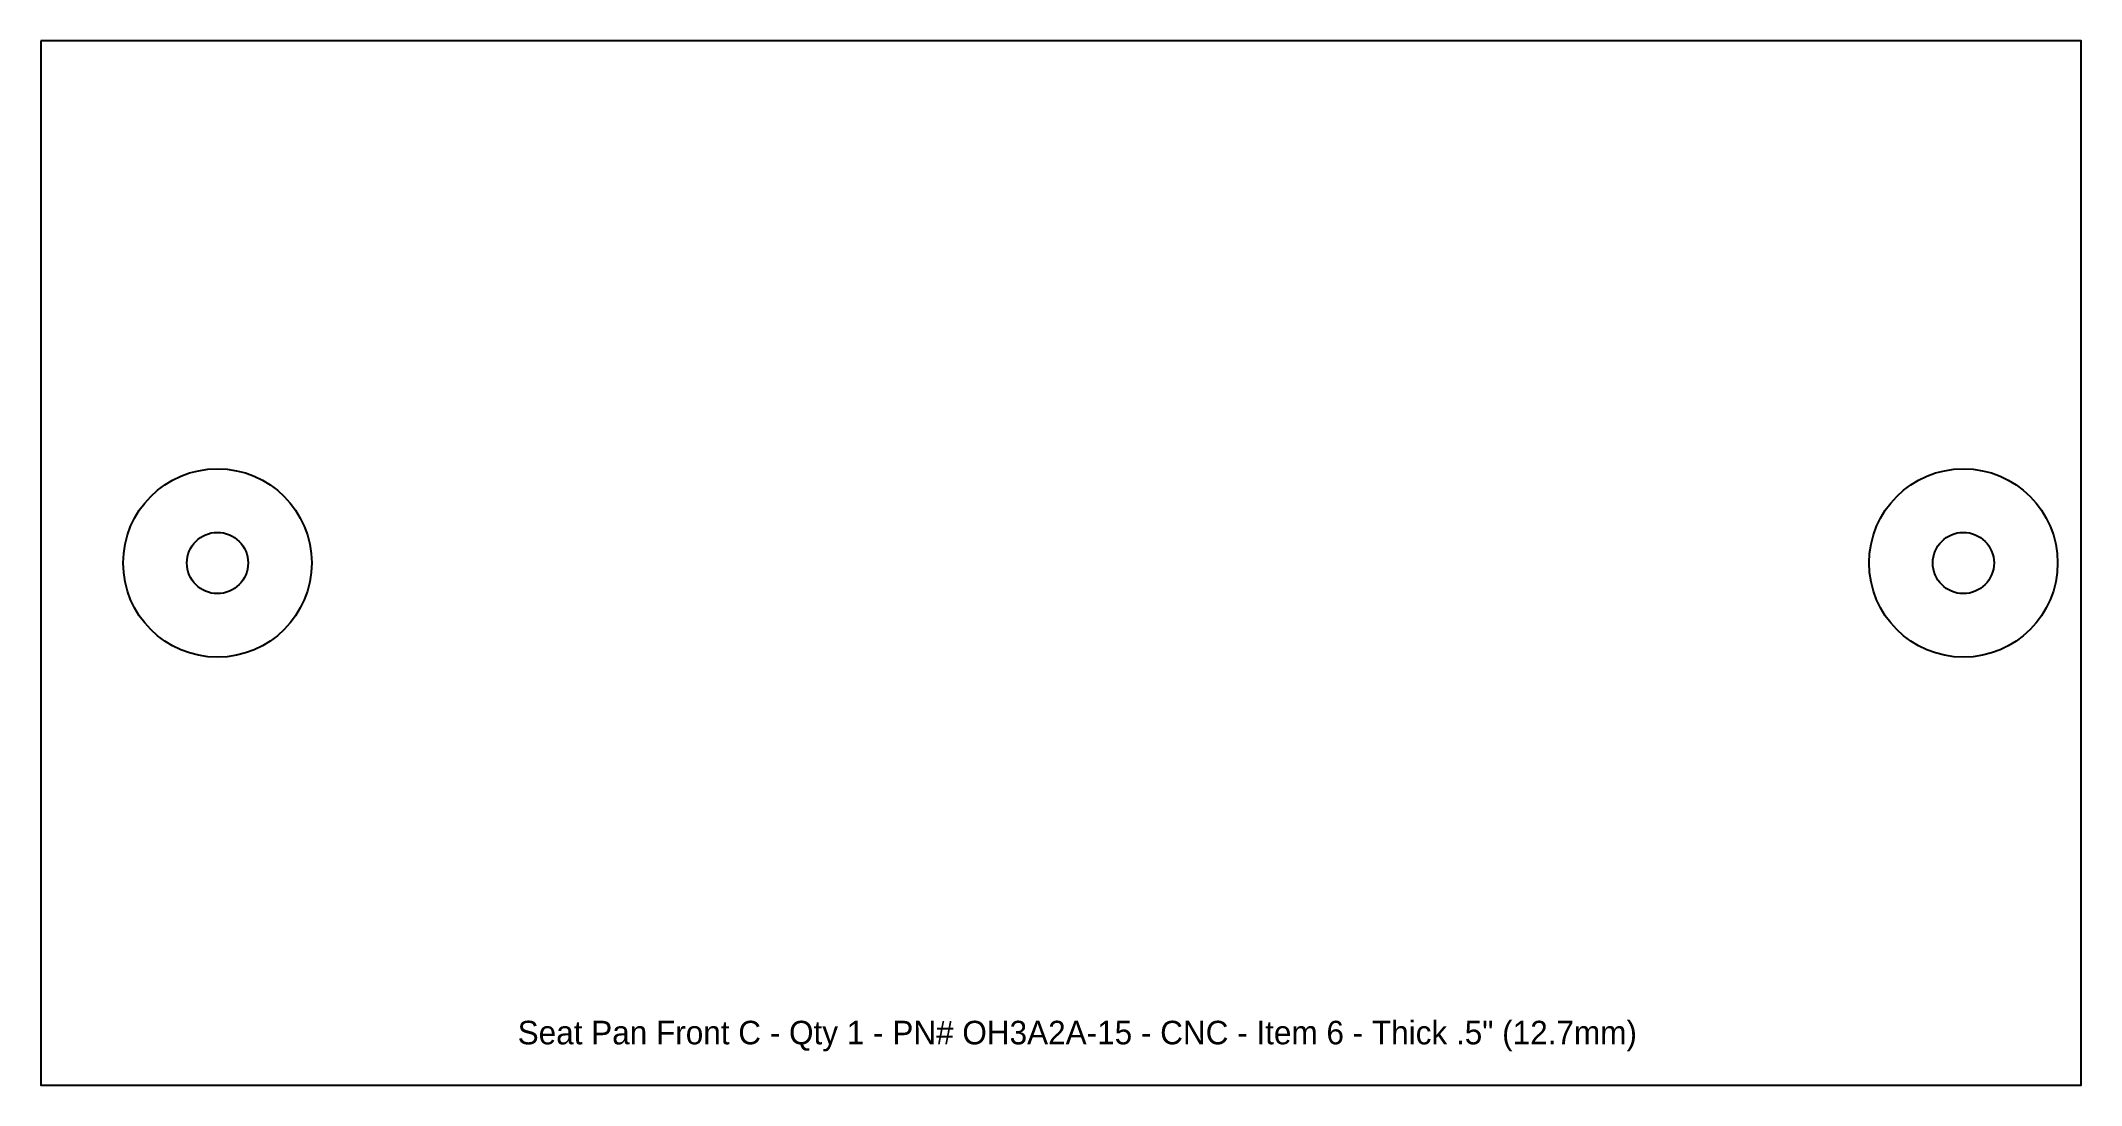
# Model space of a CAD drawing. Extents: x 1.25 to 5.58, y 1.82 to 4.03.
import ezdxf

# ---------------------------------------------------------------- set-up
doc = ezdxf.new("R2010")
doc.units = 0
doc.header["$MEASUREMENT"] = 0
doc.layers.get('0').update_dxf_attribs({"linetype": 'CONTINUOUS'})
doc.layers.add('Info', color=4, linetype='CONTINUOUS')
doc.styles.add('Annotative', font='txt')

msp = doc.modelspace()

# ---------------------------------------------------------------- linework, layer by layer
at = {"color": 7, "linetype": 'Continuous'}
msp.add_lwpolyline([(1.2537, 4.0338), (1.2537, 1.8172), (5.5844, 1.8172), (5.5844, 4.0338)], close=True, dxfattribs=at)
for centre in [(1.6287, 2.9255), (5.3344, 2.9255)]:
    msp.add_circle(centre, 0.2, dxfattribs=at)
for centre in [(1.6287, 2.9255), (5.3344, 2.9255)]:
    msp.add_circle(centre, 0.065)

# ---------------------------------------------------------------- texts
at = {"layer": 'Info', "insert": (3.4537, 1.9539), "char_height": 0.05, "attachment_point": 2, "style": 'Annotative'}
msp.add_mtext_dynamic_manual_height_columns('Seat Pan Front C - Qty 1 - PN# OH3A2A-15 - CNC - Item 6 - Thick .5" (12.7mm)', width=5.31726, gutter_width=0.625, heights=[0.083], dxfattribs=at)

doc.saveas('drawing.dxf')
